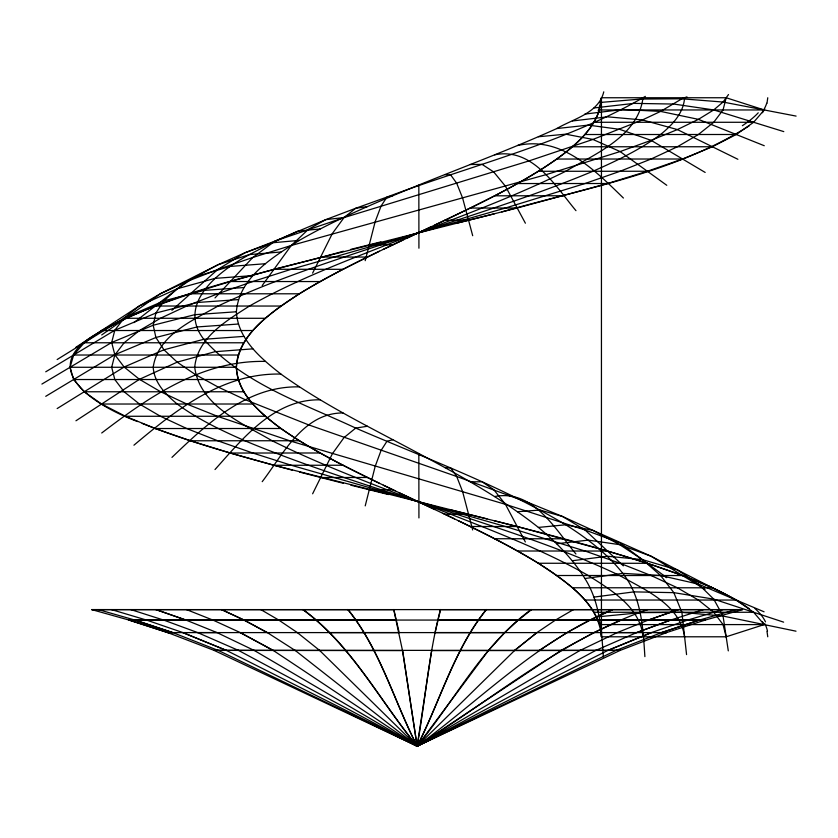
<?xml version="1.0" encoding="UTF-8"?>
<svg xmlns="http://www.w3.org/2000/svg" width="838" height="838" viewBox="0 0 838 838"><rect width="100%" height="100%" fill="white"/><g stroke="black" fill="none" stroke-linecap="round" stroke-linejoin="round"><path stroke-width="1.26" d="M379.405 483.317C344.051 466.043 308.363 448.707 276.561 425.295C258.01 410.976 237.039 392.582 236.389 367.274C237.039 341.967 258.01 323.573 276.561 309.253C308.363 285.842 344.051 268.506 379.405 251.232M137.6 421.556C101.608 408.42 34.463 371.381 93.804 335.451C170.271 290.964 259.11 274.791 343.412 251.232M767.755 97.753L767 103.231M601.275 101.377L601.443 97.753L726.169 97.753L764.204 109.956L753.624 122.285L736.225 134.499L712.373 146.755L682.551 159.011L647.355 171.256L607.508 183.512L517.193 208.013L274.005 269.27L230.324 281.516L190.477 293.771L155.281 306.017L125.459 318.272L101.608 330.518L84.209 342.773L73.629 355.019L70.078 367.274L73.629 379.53L84.209 391.775L101.608 404.031L125.459 416.276L155.281 428.532L190.477 440.778L230.324 453.033L274.005 465.279L517.193 526.536L607.508 551.037L647.355 563.293L682.551 575.538L712.373 587.794L736.225 600.05L753.624 612.264L764.204 624.593L726.169 636.796L601.443 636.796C598.552 601.705 564.812 581.059 538.384 563.262C491.885 534.969 441.846 513.212 392.854 489.727C354.537 471.302 315.916 452.887 280.929 428.501C260.807 413.333 237.783 394.489 236.379 367.274C239.218 332.215 272.958 311.6 299.334 293.803C345.822 265.531 395.829 243.774 444.8 220.3C483.159 201.885 521.791 183.428 556.809 159.042C576.963 143.853 599.998 124.998 601.443 97.753L601.443 636.796L601.275 633.172M402.512 650.602L214.057 650.372L620.225 650.372L417.135 746.166L402.512 650.602L393.734 609.676L91.709 609.603L742.573 609.603L705.24 620.068L129.031 620.057L167.736 632.596L214.099 650.393L417.135 746.166L431.675 650.309M603.308 656.908C601.611 629.956 599.746 602.009 584.914 578.524C572.647 558.778 556.212 542.176 538.384 527.427C501.564 498.201 460.135 475.638 418.832 453.505C372.156 428.354 324.065 405.194 280.929 374.083C260.901 358.35 237.877 339.212 236.379 311.767C239.113 277.106 272.905 257.172 299.334 240.38C337.484 218.509 378.179 201.602 418.832 185.02C464.86 166.291 511.526 149.049 556.809 128.539C573.506 118.692 598.583 113.308 603.769 91.834M218.152 650.361L417.135 746.166C425.316 700.715 428.668 654.269 440.432 609.509M643.018 97.753C638.022 136.405 595.273 153.794 565.723 171.266C507.901 199.842 446.979 221.389 386.967 244.79C340.259 263.111 293.206 281.264 249.441 306.048C226.7 320.629 197.496 337.442 194.709 367.274C199.748 405.906 242.496 423.295 272.057 440.746C329.868 469.332 390.801 490.859 450.802 514.27C497.51 532.601 544.574 550.734 588.328 575.538C611.08 590.12 640.253 606.953 643.018 636.796M742.552 609.614L440.547 609.676L435.111 632.585L504.832 632.585L518.355 620.099L531.439 609.676M684.594 97.753C683.546 113.423 672.076 125.061 660.595 134.499C639.844 149.845 616.443 160.917 592.916 171.266C523.855 200.052 452.038 221.41 381.06 244.79C325.972 263.038 270.538 280.992 218.079 306.038C192.866 320.42 157.879 334.886 153.197 367.274C154.213 382.956 165.767 394.541 177.195 404.021C197.957 419.335 221.347 430.418 244.874 440.757C313.925 469.542 385.731 490.89 456.71 514.27C511.798 532.528 567.253 550.482 619.722 575.538C644.946 589.931 679.922 604.397 684.594 636.796M365.221 505.869L375.173 466.378L381.06 450.477L386.967 441.249L392.854 439.761M365.2 260.681L375.173 221.682L381.06 206.075L386.967 197.056C473.302 164.552 565.074 142.994 645.354 96.391M726.169 97.753L723.047 109.956L713.725 122.285L698.4 134.499L677.387 146.755L651.116 159.011L620.11 171.266L585.018 183.522L505.461 208.023L291.268 269.281L252.793 281.526L217.702 293.782L186.717 306.027L160.446 318.272L139.443 330.528L124.129 342.773L114.806 355.029L111.684 367.274L114.806 379.52L124.129 391.775L139.443 404.021L160.446 416.276L186.717 428.522L217.702 440.767L252.793 453.023L291.268 465.268L505.461 526.526L585.018 551.027L620.11 563.283L651.116 575.538L677.387 587.794L698.4 600.05L713.725 612.264L723.047 624.593L726.169 636.796M599.317 110.826C589.617 137.285 564.655 153.857 542.228 168.878C508.006 190.456 471.302 207.677 434.828 225.024M146.472 620.036L182.862 632.585L226.302 650.351L417.135 746.166C440.275 700.924 453.871 649.838 486.113 609.676M238.359 650.34L417.135 746.166C440.39 700.851 454.06 649.649 486.532 609.519M312.626 493.792L332.34 453.808L344.009 437.604L355.71 428.082L367.411 426.249M312.605 273.136L332.34 233.551L344.009 217.597L355.71 208.274L386.967 197.056L392.854 195.673M764.769 108.919L762.454 112.721M262.21 481.672C283.035 454.437 303.178 412.872 343.025 412.945M262.189 285.549L291.268 245.482L308.499 229.235L325.731 219.65L355.71 208.274L367.411 206.557M728.505 94.547L723.047 102.047L713.725 109.935L698.4 119.352L677.387 129.576L651.116 140.344L620.11 151.563L546.533 174.524L291.268 245.482L252.793 257.476L217.702 269.511L186.717 281.589L160.446 293.709L139.443 305.86L75.944 347.246M254.061 650.33L417.135 746.166C454.667 700.484 482.583 645.04 531.208 609.519M212.831 620.005L240.265 632.596L273.083 650.319L417.135 746.166L488.386 650.571L504.832 632.585M215.01 469.531C242.831 438.515 274.12 398.94 320.168 399.831M214.978 297.94L252.793 257.476L275.22 240.967L325.731 219.65L343.025 217.639M295.049 650.319L417.135 746.166L514.773 650.319L537.011 632.543L555.625 619.994M171.958 457.37C206.996 423.829 247.241 385.606 299.334 386.884M171.926 310.29L217.702 269.511L244.874 252.804L275.22 240.967L344.009 217.597L529.291 160.823L592.916 139.443L642.442 119.939L660.595 111.402L681.902 98.8L686.94 96.841M431.769 650.602L514.49 650.56L536.949 632.585M319.498 650.319L417.135 746.166C481.19 699.342 538.174 640.075 612.735 609.54M133.933 445.188C175.896 409.908 223.023 372.659 280.929 374.083M133.912 322.63L186.717 281.589L218.079 264.714L244.874 252.804L272.057 242.811L297.658 231.173L320.168 228.931M749.235 125.836C674.883 172.869 585.259 187.984 501.826 211.93M101.712 432.995C149.866 396.29 202.147 360.131 265.332 361.408M101.702 334.949L160.446 293.709L218.079 264.714L249.441 254.574L272.057 242.811L299.334 240.38M302.843 609.676C351.51 645.155 379.541 700.537 417.135 746.166L561.198 650.319L593.985 632.564L621.45 620.005M303.063 609.519C351.698 645.04 379.614 700.484 417.135 746.166C492.828 698.892 562.476 639.027 647.921 609.54M75.954 420.781L139.443 379.321L177.195 362.152L214.957 351.698L252.856 348.849M514.49 650.56L538.991 650.529L567.085 632.585L590.245 620.099L612.63 609.666M57.152 359.533L124.129 318.042L139.443 305.86L177.195 288.754L214.957 278.373L252.856 275.587M57.162 408.556L124.129 367.013L163.955 349.792L203.781 339.296L243.764 336.394M45.734 371.81L114.806 330.256L155.899 313.024L196.982 302.518L238.233 299.606M45.734 396.322L114.806 354.736L155.899 337.494L196.982 326.967L238.233 324.034M41.9 384.066L111.684 342.48L153.197 325.238L194.709 314.7L236.379 311.767M347.749 609.519C380.222 649.649 393.891 700.851 417.135 746.166L580.221 650.33M555.447 620.099L573.569 609.53M538.991 650.529L620.225 650.372M348.168 609.676C380.41 649.838 394.007 700.924 417.135 746.166L595.923 650.34M402.607 650.309L417.135 746.166L607.969 650.351L651.419 632.585L687.809 620.036M417.135 746.166L616.129 650.361M383.301 249.357L403.005 240.003M579.948 650.508L617.334 632.575L648.434 620.015L678.403 609.551M406.975 238.128L430.858 226.899M595.682 650.456L636.639 632.596L670.704 620.026M607.791 650.466L651.451 632.606M616.024 650.445L661.465 632.596L699.395 620.047M620.183 650.393L666.545 632.596L705.25 620.057L437.876 620.11M648.34 620.089L678.246 609.655M703.553 609.561L670.63 620.089L636.639 632.596L617.365 632.596M687.747 620.078L722.88 609.582M735.974 609.593L699.363 620.078L661.475 632.606L167.736 632.596L129.042 620.068L91.709 609.603M494.42 213.795L456.888 223.159M350.86 249.357L380.934 241.868M584.914 578.524L622.802 573.37L660.595 575.517L698.4 584.107L764.088 611.803M594.027 597.085L633.968 591.869L673.846 592.655L713.725 599.128L783.635 622.152M572.427 560.727L607.498 556.243L642.442 559.627L677.387 569.892L737.723 600.762M584.914 114.083L622.802 109.464L660.595 111.402L698.4 119.352L764.266 145.728M572.427 120.965L607.498 116.828L642.442 119.939L677.387 129.576L737.88 159.283M594.027 107.955L633.968 103.378L673.846 104.059L713.725 109.935L783.792 131.618M556.809 543.736L588.328 540.122L619.722 544.669L651.116 556.243L677.387 569.892L698.4 584.107L713.725 599.128L723.047 616.056L728.295 650.875M556.809 128.539L588.328 125.113L619.722 129.345L651.116 140.344L705.167 172.439M538.384 527.427L565.723 524.787L592.916 530.381L651.116 556.243L705.041 589.355M599.579 616.653L640.756 612.641L681.902 612.379L723.047 616.056L796.006 631.192M538.384 136.751L565.723 134.174L592.916 139.443L620.11 151.563L666.776 185.303M599.579 102.519L640.756 99.073L681.902 98.8L723.047 102.047L796.1 116.094M280.929 251.987L249.441 254.574C220.708 270.014 175.771 302.979 203.781 339.296C243.544 384.003 302.968 403.319 355.71 428.082C426.427 458.637 499.396 485.108 565.723 524.787C586.904 538.237 607.162 553.551 622.802 573.37C641.646 597.033 643.018 627.756 644.883 656.625M265.332 263.729L230.282 266.421L195.369 276.708L177.195 288.754L163.955 300.863L155.899 313.024L153.197 325.238L155.899 337.494L163.955 349.792L177.195 362.152L195.369 374.555L218.079 387.02L244.874 399.548L308.499 424.824L456.71 476.497L529.291 502.947L562.57 516.501L592.916 530.381L619.722 544.669L642.442 559.627L660.595 575.517L673.846 592.655L681.902 612.379L686.563 654.604M517.528 145.529C561.209 135.567 595.064 170.543 623.42 198.04M517.528 511.725L540.122 510.038L562.57 516.501L585.018 529.972L620.11 543.014L666.671 577.665M243.764 287.549L203.781 290.409L163.955 300.863L124.129 318.042L114.806 330.256L111.684 342.48L114.806 354.736L124.129 367.013L139.443 379.321L160.446 391.639L186.717 404L217.702 416.392L291.268 441.291L505.461 504.34L585.018 529.972L623.336 565.86M494.661 154.81C532.612 147.059 555.437 186.204 575.968 210.673M494.661 496.546C532.999 488.973 555.395 529.312 575.915 553.96M470.254 164.52L482.07 164.374L493.75 171.979L505.461 186.256L525.395 223.212M470.254 481.829L482.07 481.766L493.75 489.643L505.461 504.34L525.363 541.987M392.854 489.727L369.275 489.78M494.661 195.809L563.827 195.757M470.254 208.054L517.193 208.013M444.8 220.3L468.557 220.258M556.809 159.042L682.551 159.011M538.384 171.287L647.355 171.256M517.528 183.543L607.508 183.512M367.411 477.482L320.64 477.534M599.579 109.967L764.204 109.956M594.027 122.275L753.624 122.285M584.914 134.52L736.225 134.499M572.427 146.776L712.373 146.755M274.005 269.27L343.025 269.312M230.324 281.516L320.168 281.558M190.477 293.771L299.334 293.803M155.281 306.017L280.929 306.048M125.459 318.272L265.332 318.293M252.856 330.539L101.608 330.518M84.209 342.773L243.764 342.784M73.629 355.019L238.233 355.029M70.078 367.274L236.379 367.274M73.629 379.53L238.233 379.52M84.209 391.775L243.764 391.765M101.608 404.031L252.856 404.01M125.459 416.276L265.332 416.256M155.281 428.532L280.929 428.501M190.477 440.778L299.334 440.746M230.324 453.033L320.168 452.991M274.005 465.279L343.025 465.237M517.193 526.536L470.254 526.494M563.827 538.792L494.661 538.74M607.508 551.037L517.528 551.006M647.355 563.293L538.384 563.262M682.551 575.538L556.809 575.507M572.427 587.773L712.373 587.794M584.914 600.029L736.225 600.05M594.027 612.274L753.624 612.264M129.042 620.068L396.405 620.11M599.579 624.582L764.204 624.593M254.323 650.508L216.948 632.575L197.642 632.596L238.6 650.456M329.449 632.585L399.16 632.585L393.85 609.509M369.275 244.769L392.854 244.822M320.64 257.015L367.411 257.067M468.557 514.291L444.8 514.249M167.736 632.596L172.796 632.606L218.257 650.445M444.8 174.618L450.802 175.09L456.71 183.281L462.618 198.061L472.695 235.708M444.8 467.51L450.802 468.075L456.71 476.497L462.618 491.655L472.674 529.962M388.518 494.546L350.86 485.192M449.315 509.525L486.972 518.879M494.42 520.754C548.167 534.393 601.914 548.262 654.583 565.671C687.254 577.099 720.879 588.307 749.235 608.713M343.412 483.317L299.606 472.087M292.483 470.212C241.794 456.637 191.001 442.799 142.167 423.42M98.308 609.593L134.918 620.078L172.796 632.606L134.887 620.047M111.402 609.582L146.535 620.078M130.728 609.561L163.651 620.089M155.878 609.551L185.847 620.015L216.948 632.575M156.036 609.655L185.942 620.089M163.578 620.026L197.663 632.585M186.361 609.54L212.925 620.099M182.831 632.606L226.49 650.466M221.546 609.54L243.984 619.994L267.259 632.554L295.28 650.529M221.651 609.666L244.036 620.099L267.196 632.585M434.828 509.525L399.045 492.681M395.086 490.806L383.301 485.192M442.736 513.265L454.521 518.879M458.417 520.754C490.963 536.571 523.603 552.63 553.489 573.161C571.904 586.422 591.513 601.548 599.317 623.723M240.265 632.596L273.356 650.539M260.712 609.53L278.834 620.099M278.656 619.994L297.333 632.585M297.27 632.543L319.791 650.56M762.454 621.827L763.69 623.723M767 631.318L767.755 636.796M418.832 185.02L418.927 248.205M418.832 453.505L418.927 517.926M600.27 623.702A233.498 99.114 1.8 0 1 601.579 633.182M600.752 101.388A233.498 98.486 -3.5 0 1 598.175 110.805M764.822 623.713A389.062 92.557 1.2 0 1 767.482 631.318M755.007 608.598A360.214 84.47 2.7 0 1 765.492 621.88M758.233 112.805A360.214 82.051 -4.2 0 1 742.353 125.7M766.697 103.242A390.456 92.693 -1.6 0 1 764.214 108.909M666.545 632.596L661.475 632.606L666.545 632.596"/></g></svg>
